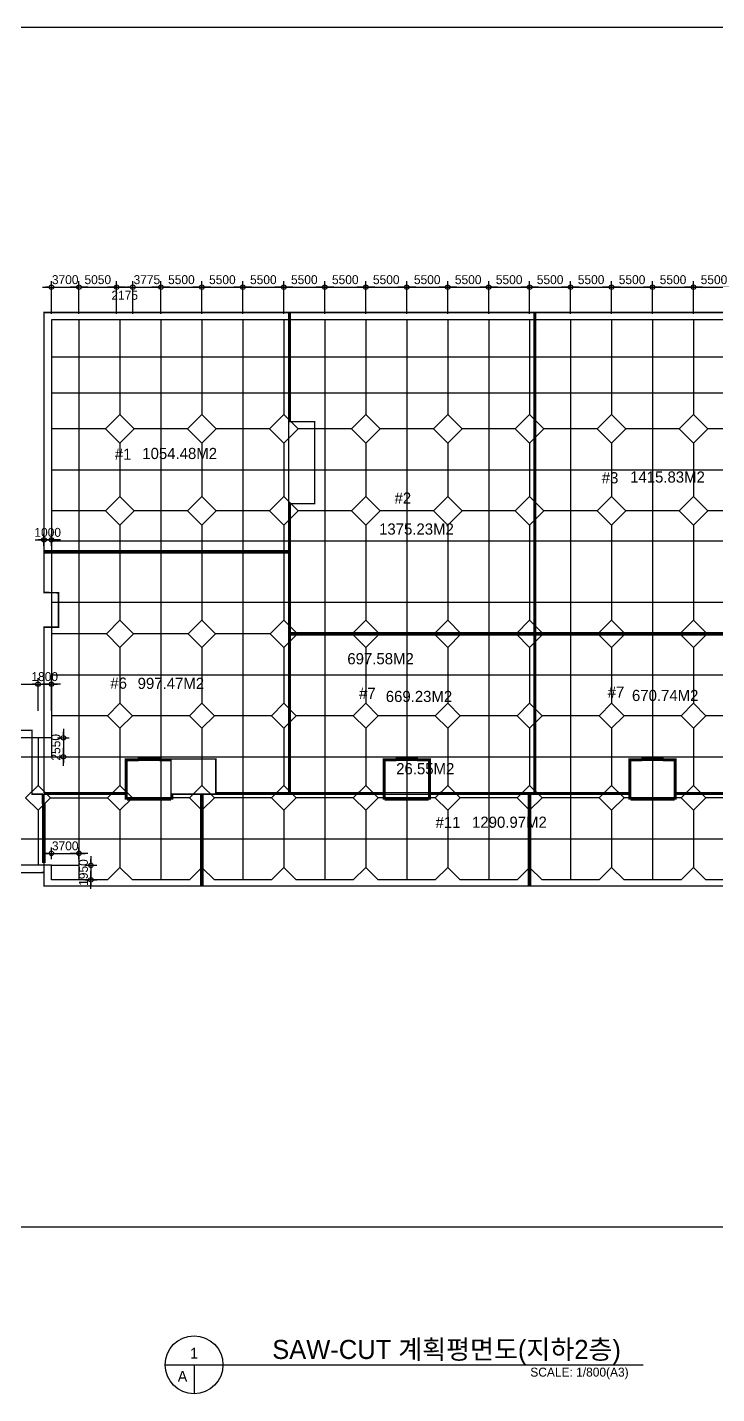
# Model space of a CAD drawing. Header units: millimetres. Extents: x -869187 to 1405794, y -1345622 to 197746.
# Drawn here: x 103293 to 195842, y 14461 to 197746 of the extents above; entities that cross this region are included whole.
import ezdxf
from ezdxf.enums import TextEntityAlignment as Align

# ---------------------------------------------------------------- set-up
doc = ezdxf.new("R2010")
doc.units = ezdxf.units.MM
doc.header["$LTSCALE"] = 1000
doc.header["$MEASUREMENT"] = 0
doc.header["$PDSIZE"] = -10
doc.layers.get('0').update_dxf_attribs({"linetype": 'CONTINUOUS'})
doc.layers.get('Defpoints').update_dxf_attribs({"color": 171, "linetype": 'CONTINUOUS'})
for name, color, linetype in [('NDIM', 7, 'CONTINUOUS'), ('SAW-CUT', 6, 'CONTINUOUS'), ('SYM', 7, 'CONTINUOUS'), ('TEXT', 3, 'CONTINUOUS')]:
    doc.layers.add(name, color=color, linetype=linetype)
doc.styles.add('CGS', font='cgse', dxfattribs={"bigfont": 'cgs'})
doc.styles.add('나눔바른고딕', font='')
doc.styles.get('나눔바른고딕').set_extended_font_data('나눔바른고딕')
doc.dimstyles.new('NDIM 1200', dxfattribs={"dimscale": 500, "dimtxt": 3, "dimasz": 1, "dimexe": 2, "dimexo": 2, "dimgap": 1, "dimtad": 1, "dimdec": 0, "dimdsep": 46, "dimtxsty": 'CGS', "dimblk": 'DOT0', "dimcen": 1, "dimdle": 8, "dimclrd": 2, "dimclre": 2, "dimclrt": 2, "dimadec": 0, "dimazin": 0, "dimtfac": 1, "dimtdec": 0, "dimtix": 1, "dimtmove": 2, "dimatfit": 3, "dimldrblk": 'DOT0', "dimfxl": 1, "dimtolj": 1, "dimtzin": 0, "dimlwd": -1, "dimlwe": -1, "dimarcsym": 0})

# ---------------------------------------------------------------- blocks, each defined once
blk = doc.blocks.new('DOT0')
blk.add_line((-3, 0), (3, 0))
at = {"color": 6}
blk.add_circle((0, 0), 0.75, dxfattribs=at)
blk = doc.blocks.new('*D14')
at = {"layer": 'Defpoints', "color": 0, "ltscale": 0.4, "transparency": 16777216}
for p in [(110230, 85341), (110230, 83391), (111830, 83391)]:
    blk.add_point(p, dxfattribs=at)
at = {"layer": 'NDIM', "ltscale": 0.4, "transparency": 16777216}
for p, q in [((111030, 85341), (112630, 85341)), ((111830, 85741), (111830, 86141)), ((111830, 85341), (111830, 83391)), ((111030, 83391), (112630, 83391)), ((111830, 82991), (111830, 82591))]:
    blk.add_line(p, q, dxfattribs=at)
at = {"layer": 'NDIM', "ltscale": 0.4, "transparency": 16777216, "xscale": 400, "yscale": 400, "zscale": 400}
for p, rotation in [((111830, 85341), 270), ((111830, 83391), 90)]:
    blk.add_blockref('DOT0', p, dxfattribs=dict(at, rotation=rotation))
at = {"layer": 'NDIM', "ltscale": 0.4, "transparency": 16777216, "insert": (110830, 84366), "char_height": 1200, "attachment_point": 5, "rotation": 90, "style": 'CGS'}
blk.add_mtext('\\A1;1950', dxfattribs=at)
blk = doc.blocks.new('*D15')
at = {"layer": 'Defpoints', "color": 0, "ltscale": 0.4, "transparency": 16777216}
for p in [(110230, 86941), (106530, 85341), (110230, 85341)]:
    blk.add_point(p, dxfattribs=at)
at = {"layer": 'NDIM', "ltscale": 0.4, "transparency": 16777216}
for p, q in [((106130, 86941), (105730, 86941)), ((106530, 86141), (106530, 87741)), ((106530, 86941), (110230, 86941)), ((110230, 86141), (110230, 87741)), ((110630, 86941), (111030, 86941))]:
    blk.add_line(p, q, dxfattribs=at)
at = {"layer": 'NDIM', "ltscale": 0.4, "transparency": 16777216, "xscale": 400, "yscale": 400, "zscale": 400}
blk.add_blockref('DOT0', (106530, 86941), dxfattribs=at)
at = {"layer": 'NDIM', "ltscale": 0.4, "transparency": 16777216, "xscale": 400, "yscale": 400, "zscale": 400, "rotation": 180}
blk.add_blockref('DOT0', (110230, 86941), dxfattribs=at)
at = {"layer": 'NDIM', "ltscale": 0.4, "transparency": 16777216, "insert": (108380, 87941), "char_height": 1200, "attachment_point": 5, "style": 'CGS'}
blk.add_mtext('\\A1;3700', dxfattribs=at)
blk = doc.blocks.new('*D16')
at = {"layer": 'Defpoints', "color": 0, "ltscale": 0.4, "transparency": 16777216}
for p in [(106530, 102441), (106530, 99891), (108130, 99891)]:
    blk.add_point(p, dxfattribs=at)
at = {"layer": 'NDIM', "ltscale": 0.4, "transparency": 16777216}
for p, q in [((108130, 102841), (108130, 103241)), ((107330, 102441), (108930, 102441)), ((108130, 102441), (108130, 99891)), ((107330, 99891), (108930, 99891)), ((108130, 99491), (108130, 99091))]:
    blk.add_line(p, q, dxfattribs=at)
at = {"layer": 'NDIM', "ltscale": 0.4, "transparency": 16777216, "xscale": 400, "yscale": 400, "zscale": 400}
for p, rotation in [((108130, 102441), 270), ((108130, 99891), 90)]:
    blk.add_blockref('DOT0', p, dxfattribs=dict(at, rotation=rotation))
at = {"layer": 'NDIM', "ltscale": 0.4, "transparency": 16777216, "insert": (107130, 101166), "char_height": 1200, "attachment_point": 5, "rotation": 90, "style": 'CGS'}
blk.add_mtext('\\A1;2550', dxfattribs=at)
blk = doc.blocks.new('*D22')
at = {"layer": 'Defpoints', "color": 0, "ltscale": 0.4, "transparency": 16777216}
for p in [(106530, 128991), (105530, 127391), (106530, 127391)]:
    blk.add_point(p, dxfattribs=at)
at = {"layer": 'NDIM', "ltscale": 0.4, "transparency": 16777216}
for p, q in [((105130, 128991), (104730, 128991)), ((105530, 128191), (105530, 129791)), ((105530, 128991), (106530, 128991)), ((106530, 128191), (106530, 129791)), ((106930, 128991), (107330, 128991))]:
    blk.add_line(p, q, dxfattribs=at)
at = {"layer": 'NDIM', "ltscale": 0.4, "transparency": 16777216, "xscale": 400, "yscale": 400, "zscale": 400}
blk.add_blockref('DOT0', (105530, 128991), dxfattribs=at)
at = {"layer": 'NDIM', "ltscale": 0.4, "transparency": 16777216, "xscale": 400, "yscale": 400, "zscale": 400, "rotation": 180}
blk.add_blockref('DOT0', (106530, 128991), dxfattribs=at)
at = {"layer": 'NDIM', "ltscale": 0.4, "transparency": 16777216, "insert": (106030, 129991), "char_height": 1200, "attachment_point": 5, "style": 'CGS'}
blk.add_mtext('\\A1;1000', dxfattribs=at)
blk = doc.blocks.new('*D268')
at = {"layer": 'Defpoints', "color": 0, "ltscale": 0.4, "transparency": 16777216}
for p in [(110230, 162891), (106530, 158491), (110230, 158491)]:
    blk.add_point(p, dxfattribs=at)
at = {"layer": 'NDIM', "ltscale": 0.4, "transparency": 16777216}
for p, q in [((106530, 159291), (106530, 163691)), ((110230, 159291), (110230, 163691)), ((106130, 162891), (105730, 162891)), ((106530, 162891), (110230, 162891)), ((110630, 162891), (111030, 162891))]:
    blk.add_line(p, q, dxfattribs=at)
at = {"layer": 'NDIM', "ltscale": 0.4, "transparency": 16777216, "xscale": 400, "yscale": 400, "zscale": 400}
blk.add_blockref('DOT0', (106530, 162891), dxfattribs=at)
at = {"layer": 'NDIM', "ltscale": 0.4, "transparency": 16777216, "xscale": 400, "yscale": 400, "zscale": 400, "rotation": 180}
blk.add_blockref('DOT0', (110230, 162891), dxfattribs=at)
at = {"layer": 'NDIM', "ltscale": 0.4, "transparency": 16777216, "insert": (108380, 163891), "char_height": 1200, "attachment_point": 5, "style": 'CGS'}
blk.add_mtext('\\A1;3700', dxfattribs=at)
blk = doc.blocks.new('*D269')
at = {"layer": 'Defpoints', "color": 0, "ltscale": 0.4, "transparency": 16777216}
for p in [(115280, 162891), (110230, 158491), (115280, 158491)]:
    blk.add_point(p, dxfattribs=at)
at = {"layer": 'NDIM', "ltscale": 0.4, "transparency": 16777216}
for p, q in [((110230, 159291), (110230, 163691)), ((115280, 159291), (115280, 163691)), ((110630, 162891), (114880, 162891))]:
    blk.add_line(p, q, dxfattribs=at)
at = {"layer": 'NDIM', "ltscale": 0.4, "transparency": 16777216, "xscale": 400, "yscale": 400, "zscale": 400, "rotation": 180}
blk.add_blockref('DOT0', (110230, 162891), dxfattribs=at)
at = {"layer": 'NDIM', "ltscale": 0.4, "transparency": 16777216, "xscale": 400, "yscale": 400, "zscale": 400}
blk.add_blockref('DOT0', (115280, 162891), dxfattribs=at)
at = {"layer": 'NDIM', "ltscale": 0.4, "transparency": 16777216, "insert": (112755, 163891), "char_height": 1200, "attachment_point": 5, "style": 'CGS'}
blk.add_mtext('\\A1;5050', dxfattribs=at)
blk = doc.blocks.new('*D270')
at = {"layer": 'Defpoints', "color": 0, "ltscale": 0.4, "transparency": 16777216}
for p in [(117455, 162891), (115280, 158491), (117455, 158491)]:
    blk.add_point(p, dxfattribs=at)
at = {"layer": 'NDIM', "ltscale": 0.4, "transparency": 16777216}
for p, q in [((115280, 159291), (115280, 163691)), ((117455, 159291), (117455, 163691)), ((115680, 162891), (117055, 162891))]:
    blk.add_line(p, q, dxfattribs=at)
at = {"layer": 'NDIM', "ltscale": 0.4, "transparency": 16777216, "xscale": 400, "yscale": 400, "zscale": 400, "rotation": 180}
blk.add_blockref('DOT0', (115280, 162891), dxfattribs=at)
at = {"layer": 'NDIM', "ltscale": 0.4, "transparency": 16777216, "xscale": 400, "yscale": 400, "zscale": 400}
blk.add_blockref('DOT0', (117455, 162891), dxfattribs=at)
at = {"layer": 'NDIM', "ltscale": 0.4, "transparency": 16777216, "insert": (116368, 161791), "char_height": 1200, "attachment_point": 5, "style": 'CGS'}
blk.add_mtext('\\A1;2175', dxfattribs=at)
blk = doc.blocks.new('*D271')
at = {"layer": 'Defpoints', "color": 0, "ltscale": 0.4, "transparency": 16777216}
for p in [(126730, 162891), (121230, 158491), (126730, 158491)]:
    blk.add_point(p, dxfattribs=at)
at = {"layer": 'NDIM', "ltscale": 0.4, "transparency": 16777216}
for p, q in [((121230, 159291), (121230, 163691)), ((126730, 159291), (126730, 163691)), ((121630, 162891), (126330, 162891))]:
    blk.add_line(p, q, dxfattribs=at)
at = {"layer": 'NDIM', "ltscale": 0.4, "transparency": 16777216, "xscale": 400, "yscale": 400, "zscale": 400, "rotation": 180}
blk.add_blockref('DOT0', (121230, 162891), dxfattribs=at)
at = {"layer": 'NDIM', "ltscale": 0.4, "transparency": 16777216, "xscale": 400, "yscale": 400, "zscale": 400}
blk.add_blockref('DOT0', (126730, 162891), dxfattribs=at)
at = {"layer": 'NDIM', "ltscale": 0.4, "transparency": 16777216, "insert": (123980, 163891), "char_height": 1200, "attachment_point": 5, "style": 'CGS'}
blk.add_mtext('\\A1;5500', dxfattribs=at)
blk = doc.blocks.new('*D272')
at = {"layer": 'Defpoints', "color": 0, "ltscale": 0.4, "transparency": 16777216}
for p in [(121230, 162891), (117455, 158491), (121230, 158491)]:
    blk.add_point(p, dxfattribs=at)
at = {"layer": 'NDIM', "ltscale": 0.4, "transparency": 16777216}
for p, q in [((117455, 159291), (117455, 163691)), ((121230, 159291), (121230, 163691)), ((117055, 162891), (116655, 162891)), ((117455, 162891), (121230, 162891)), ((121630, 162891), (122030, 162891))]:
    blk.add_line(p, q, dxfattribs=at)
at = {"layer": 'NDIM', "ltscale": 0.4, "transparency": 16777216, "xscale": 400, "yscale": 400, "zscale": 400}
blk.add_blockref('DOT0', (117455, 162891), dxfattribs=at)
at = {"layer": 'NDIM', "ltscale": 0.4, "transparency": 16777216, "xscale": 400, "yscale": 400, "zscale": 400, "rotation": 180}
blk.add_blockref('DOT0', (121230, 162891), dxfattribs=at)
at = {"layer": 'NDIM', "ltscale": 0.4, "transparency": 16777216, "insert": (119343, 163891), "char_height": 1200, "attachment_point": 5, "style": 'CGS'}
blk.add_mtext('\\A1;3775', dxfattribs=at)
blk = doc.blocks.new('*D273')
at = {"layer": 'Defpoints', "color": 0, "ltscale": 0.4, "transparency": 16777216}
for p in [(132230, 162891), (126730, 158491), (132230, 158491)]:
    blk.add_point(p, dxfattribs=at)
at = {"layer": 'NDIM', "ltscale": 0.4, "transparency": 16777216}
for p, q in [((126730, 159291), (126730, 163691)), ((132230, 159291), (132230, 163691)), ((127130, 162891), (131830, 162891))]:
    blk.add_line(p, q, dxfattribs=at)
at = {"layer": 'NDIM', "ltscale": 0.4, "transparency": 16777216, "xscale": 400, "yscale": 400, "zscale": 400, "rotation": 180}
blk.add_blockref('DOT0', (126730, 162891), dxfattribs=at)
at = {"layer": 'NDIM', "ltscale": 0.4, "transparency": 16777216, "xscale": 400, "yscale": 400, "zscale": 400}
blk.add_blockref('DOT0', (132230, 162891), dxfattribs=at)
at = {"layer": 'NDIM', "ltscale": 0.4, "transparency": 16777216, "insert": (129480, 163891), "char_height": 1200, "attachment_point": 5, "style": 'CGS'}
blk.add_mtext('\\A1;5500', dxfattribs=at)
blk = doc.blocks.new('*D274')
at = {"layer": 'Defpoints', "color": 0, "ltscale": 0.4, "transparency": 16777216}
for p in [(137730, 162891), (132230, 158491), (137730, 158491)]:
    blk.add_point(p, dxfattribs=at)
at = {"layer": 'NDIM', "ltscale": 0.4, "transparency": 16777216}
for p, q in [((132230, 159291), (132230, 163691)), ((137730, 159291), (137730, 163691)), ((132630, 162891), (137330, 162891))]:
    blk.add_line(p, q, dxfattribs=at)
at = {"layer": 'NDIM', "ltscale": 0.4, "transparency": 16777216, "xscale": 400, "yscale": 400, "zscale": 400, "rotation": 180}
blk.add_blockref('DOT0', (132230, 162891), dxfattribs=at)
at = {"layer": 'NDIM', "ltscale": 0.4, "transparency": 16777216, "xscale": 400, "yscale": 400, "zscale": 400}
blk.add_blockref('DOT0', (137730, 162891), dxfattribs=at)
at = {"layer": 'NDIM', "ltscale": 0.4, "transparency": 16777216, "insert": (134980, 163891), "char_height": 1200, "attachment_point": 5, "style": 'CGS'}
blk.add_mtext('\\A1;5500', dxfattribs=at)
blk = doc.blocks.new('*D275')
at = {"layer": 'Defpoints', "color": 0, "ltscale": 0.4, "transparency": 16777216}
for p in [(143230, 162891), (137730, 158491), (143230, 158491)]:
    blk.add_point(p, dxfattribs=at)
at = {"layer": 'NDIM', "ltscale": 0.4, "transparency": 16777216}
for p, q in [((137730, 159291), (137730, 163691)), ((143230, 159291), (143230, 163691)), ((138130, 162891), (142830, 162891))]:
    blk.add_line(p, q, dxfattribs=at)
at = {"layer": 'NDIM', "ltscale": 0.4, "transparency": 16777216, "xscale": 400, "yscale": 400, "zscale": 400, "rotation": 180}
blk.add_blockref('DOT0', (137730, 162891), dxfattribs=at)
at = {"layer": 'NDIM', "ltscale": 0.4, "transparency": 16777216, "xscale": 400, "yscale": 400, "zscale": 400}
blk.add_blockref('DOT0', (143230, 162891), dxfattribs=at)
at = {"layer": 'NDIM', "ltscale": 0.4, "transparency": 16777216, "insert": (140480, 163891), "char_height": 1200, "attachment_point": 5, "style": 'CGS'}
blk.add_mtext('\\A1;5500', dxfattribs=at)
blk = doc.blocks.new('*D276')
at = {"layer": 'Defpoints', "color": 0, "ltscale": 0.4, "transparency": 16777216}
for p in [(148730, 162891), (143230, 158491), (148730, 158491)]:
    blk.add_point(p, dxfattribs=at)
at = {"layer": 'NDIM', "ltscale": 0.4, "transparency": 16777216}
for p, q in [((143230, 159291), (143230, 163691)), ((148730, 159291), (148730, 163691)), ((143630, 162891), (148330, 162891))]:
    blk.add_line(p, q, dxfattribs=at)
at = {"layer": 'NDIM', "ltscale": 0.4, "transparency": 16777216, "xscale": 400, "yscale": 400, "zscale": 400, "rotation": 180}
blk.add_blockref('DOT0', (143230, 162891), dxfattribs=at)
at = {"layer": 'NDIM', "ltscale": 0.4, "transparency": 16777216, "xscale": 400, "yscale": 400, "zscale": 400}
blk.add_blockref('DOT0', (148730, 162891), dxfattribs=at)
at = {"layer": 'NDIM', "ltscale": 0.4, "transparency": 16777216, "insert": (145980, 163891), "char_height": 1200, "attachment_point": 5, "style": 'CGS'}
blk.add_mtext('\\A1;5500', dxfattribs=at)
blk = doc.blocks.new('*D277')
at = {"layer": 'Defpoints', "color": 0, "ltscale": 0.4, "transparency": 16777216}
for p in [(154230, 162891), (148730, 158491), (154230, 158491)]:
    blk.add_point(p, dxfattribs=at)
at = {"layer": 'NDIM', "ltscale": 0.4, "transparency": 16777216}
for p, q in [((148730, 159291), (148730, 163691)), ((154230, 159291), (154230, 163691)), ((149130, 162891), (153830, 162891))]:
    blk.add_line(p, q, dxfattribs=at)
at = {"layer": 'NDIM', "ltscale": 0.4, "transparency": 16777216, "xscale": 400, "yscale": 400, "zscale": 400, "rotation": 180}
blk.add_blockref('DOT0', (148730, 162891), dxfattribs=at)
at = {"layer": 'NDIM', "ltscale": 0.4, "transparency": 16777216, "xscale": 400, "yscale": 400, "zscale": 400}
blk.add_blockref('DOT0', (154230, 162891), dxfattribs=at)
at = {"layer": 'NDIM', "ltscale": 0.4, "transparency": 16777216, "insert": (151480, 163891), "char_height": 1200, "attachment_point": 5, "style": 'CGS'}
blk.add_mtext('\\A1;5500', dxfattribs=at)
blk = doc.blocks.new('*D278')
at = {"layer": 'Defpoints', "color": 0, "ltscale": 0.4, "transparency": 16777216}
for p in [(159730, 162891), (154230, 158491), (159730, 158491)]:
    blk.add_point(p, dxfattribs=at)
at = {"layer": 'NDIM', "ltscale": 0.4, "transparency": 16777216}
for p, q in [((154230, 159291), (154230, 163691)), ((159730, 159291), (159730, 163691)), ((154630, 162891), (159330, 162891))]:
    blk.add_line(p, q, dxfattribs=at)
at = {"layer": 'NDIM', "ltscale": 0.4, "transparency": 16777216, "xscale": 400, "yscale": 400, "zscale": 400, "rotation": 180}
blk.add_blockref('DOT0', (154230, 162891), dxfattribs=at)
at = {"layer": 'NDIM', "ltscale": 0.4, "transparency": 16777216, "xscale": 400, "yscale": 400, "zscale": 400}
blk.add_blockref('DOT0', (159730, 162891), dxfattribs=at)
at = {"layer": 'NDIM', "ltscale": 0.4, "transparency": 16777216, "insert": (156980, 163891), "char_height": 1200, "attachment_point": 5, "style": 'CGS'}
blk.add_mtext('\\A1;5500', dxfattribs=at)
blk = doc.blocks.new('*D279')
at = {"layer": 'Defpoints', "color": 0, "ltscale": 0.4, "transparency": 16777216}
for p in [(165230, 162891), (159730, 158491), (165230, 158491)]:
    blk.add_point(p, dxfattribs=at)
at = {"layer": 'NDIM', "ltscale": 0.4, "transparency": 16777216}
for p, q in [((159730, 159291), (159730, 163691)), ((165230, 159291), (165230, 163691)), ((160130, 162891), (164830, 162891))]:
    blk.add_line(p, q, dxfattribs=at)
at = {"layer": 'NDIM', "ltscale": 0.4, "transparency": 16777216, "xscale": 400, "yscale": 400, "zscale": 400, "rotation": 180}
blk.add_blockref('DOT0', (159730, 162891), dxfattribs=at)
at = {"layer": 'NDIM', "ltscale": 0.4, "transparency": 16777216, "xscale": 400, "yscale": 400, "zscale": 400}
blk.add_blockref('DOT0', (165230, 162891), dxfattribs=at)
at = {"layer": 'NDIM', "ltscale": 0.4, "transparency": 16777216, "insert": (162480, 163891), "char_height": 1200, "attachment_point": 5, "style": 'CGS'}
blk.add_mtext('\\A1;5500', dxfattribs=at)
blk = doc.blocks.new('*D280')
at = {"layer": 'Defpoints', "color": 0, "ltscale": 0.4, "transparency": 16777216}
for p in [(170730, 162891), (165230, 158491), (170730, 158491)]:
    blk.add_point(p, dxfattribs=at)
at = {"layer": 'NDIM', "ltscale": 0.4, "transparency": 16777216}
for p, q in [((165230, 159291), (165230, 163691)), ((170730, 159291), (170730, 163691)), ((165630, 162891), (170330, 162891))]:
    blk.add_line(p, q, dxfattribs=at)
at = {"layer": 'NDIM', "ltscale": 0.4, "transparency": 16777216, "xscale": 400, "yscale": 400, "zscale": 400, "rotation": 180}
blk.add_blockref('DOT0', (165230, 162891), dxfattribs=at)
at = {"layer": 'NDIM', "ltscale": 0.4, "transparency": 16777216, "xscale": 400, "yscale": 400, "zscale": 400}
blk.add_blockref('DOT0', (170730, 162891), dxfattribs=at)
at = {"layer": 'NDIM', "ltscale": 0.4, "transparency": 16777216, "insert": (167980, 163891), "char_height": 1200, "attachment_point": 5, "style": 'CGS'}
blk.add_mtext('\\A1;5500', dxfattribs=at)
blk = doc.blocks.new('*D281')
at = {"layer": 'Defpoints', "color": 0, "ltscale": 0.4, "transparency": 16777216}
for p in [(176230, 162891), (170730, 158491), (176230, 158491)]:
    blk.add_point(p, dxfattribs=at)
at = {"layer": 'NDIM', "ltscale": 0.4, "transparency": 16777216}
for p, q in [((170730, 159291), (170730, 163691)), ((176230, 159291), (176230, 163691)), ((171130, 162891), (175830, 162891))]:
    blk.add_line(p, q, dxfattribs=at)
at = {"layer": 'NDIM', "ltscale": 0.4, "transparency": 16777216, "xscale": 400, "yscale": 400, "zscale": 400, "rotation": 180}
blk.add_blockref('DOT0', (170730, 162891), dxfattribs=at)
at = {"layer": 'NDIM', "ltscale": 0.4, "transparency": 16777216, "xscale": 400, "yscale": 400, "zscale": 400}
blk.add_blockref('DOT0', (176230, 162891), dxfattribs=at)
at = {"layer": 'NDIM', "ltscale": 0.4, "transparency": 16777216, "insert": (173480, 163891), "char_height": 1200, "attachment_point": 5, "style": 'CGS'}
blk.add_mtext('\\A1;5500', dxfattribs=at)
blk = doc.blocks.new('*D282')
at = {"layer": 'Defpoints', "color": 0, "ltscale": 0.4, "transparency": 16777216}
for p in [(181730, 162891), (176230, 158491), (181730, 158491)]:
    blk.add_point(p, dxfattribs=at)
at = {"layer": 'NDIM', "ltscale": 0.4, "transparency": 16777216}
for p, q in [((176230, 159291), (176230, 163691)), ((181730, 159291), (181730, 163691)), ((176630, 162891), (181330, 162891))]:
    blk.add_line(p, q, dxfattribs=at)
at = {"layer": 'NDIM', "ltscale": 0.4, "transparency": 16777216, "xscale": 400, "yscale": 400, "zscale": 400, "rotation": 180}
blk.add_blockref('DOT0', (176230, 162891), dxfattribs=at)
at = {"layer": 'NDIM', "ltscale": 0.4, "transparency": 16777216, "xscale": 400, "yscale": 400, "zscale": 400}
blk.add_blockref('DOT0', (181730, 162891), dxfattribs=at)
at = {"layer": 'NDIM', "ltscale": 0.4, "transparency": 16777216, "insert": (178980, 163891), "char_height": 1200, "attachment_point": 5, "style": 'CGS'}
blk.add_mtext('\\A1;5500', dxfattribs=at)
blk = doc.blocks.new('*D283')
at = {"layer": 'Defpoints', "color": 0, "ltscale": 0.4, "transparency": 16777216}
for p in [(187230, 162891), (181730, 158491), (187230, 158491)]:
    blk.add_point(p, dxfattribs=at)
at = {"layer": 'NDIM', "ltscale": 0.4, "transparency": 16777216}
for p, q in [((181730, 159291), (181730, 163691)), ((187230, 159291), (187230, 163691)), ((182130, 162891), (186830, 162891))]:
    blk.add_line(p, q, dxfattribs=at)
at = {"layer": 'NDIM', "ltscale": 0.4, "transparency": 16777216, "xscale": 400, "yscale": 400, "zscale": 400, "rotation": 180}
blk.add_blockref('DOT0', (181730, 162891), dxfattribs=at)
at = {"layer": 'NDIM', "ltscale": 0.4, "transparency": 16777216, "xscale": 400, "yscale": 400, "zscale": 400}
blk.add_blockref('DOT0', (187230, 162891), dxfattribs=at)
at = {"layer": 'NDIM', "ltscale": 0.4, "transparency": 16777216, "insert": (184480, 163891), "char_height": 1200, "attachment_point": 5, "style": 'CGS'}
blk.add_mtext('\\A1;5500', dxfattribs=at)
blk = doc.blocks.new('*D284')
at = {"layer": 'Defpoints', "color": 0, "ltscale": 0.4, "transparency": 16777216}
for p in [(192730, 162891), (187230, 158491), (192730, 158491)]:
    blk.add_point(p, dxfattribs=at)
at = {"layer": 'NDIM', "ltscale": 0.4, "transparency": 16777216}
for p, q in [((187230, 159291), (187230, 163691)), ((192730, 159291), (192730, 163691)), ((187630, 162891), (192330, 162891))]:
    blk.add_line(p, q, dxfattribs=at)
at = {"layer": 'NDIM', "ltscale": 0.4, "transparency": 16777216, "xscale": 400, "yscale": 400, "zscale": 400, "rotation": 180}
blk.add_blockref('DOT0', (187230, 162891), dxfattribs=at)
at = {"layer": 'NDIM', "ltscale": 0.4, "transparency": 16777216, "xscale": 400, "yscale": 400, "zscale": 400}
blk.add_blockref('DOT0', (192730, 162891), dxfattribs=at)
at = {"layer": 'NDIM', "ltscale": 0.4, "transparency": 16777216, "insert": (189980, 163891), "char_height": 1200, "attachment_point": 5, "style": 'CGS'}
blk.add_mtext('\\A1;5500', dxfattribs=at)
blk = doc.blocks.new('*D285')
at = {"layer": 'Defpoints', "color": 0, "ltscale": 0.4, "transparency": 16777216}
for p in [(198230, 162891), (192730, 158491), (198230, 158491)]:
    blk.add_point(p, dxfattribs=at)
at = {"layer": 'NDIM', "ltscale": 0.4, "transparency": 16777216}
for p, q in [((192730, 159291), (192730, 163691)), ((198230, 159291), (198230, 163691)), ((193130, 162891), (197830, 162891))]:
    blk.add_line(p, q, dxfattribs=at)
at = {"layer": 'NDIM', "ltscale": 0.4, "transparency": 16777216, "xscale": 400, "yscale": 400, "zscale": 400, "rotation": 180}
blk.add_blockref('DOT0', (192730, 162891), dxfattribs=at)
at = {"layer": 'NDIM', "ltscale": 0.4, "transparency": 16777216, "xscale": 400, "yscale": 400, "zscale": 400}
blk.add_blockref('DOT0', (198230, 162891), dxfattribs=at)
at = {"layer": 'NDIM', "ltscale": 0.4, "transparency": 16777216, "insert": (195480, 163891), "char_height": 1200, "attachment_point": 5, "style": 'CGS'}
blk.add_mtext('\\A1;5500', dxfattribs=at)
blk = doc.blocks.new('*D307')
at = {"layer": 'Defpoints', "color": 0, "ltscale": 0.4, "transparency": 16777216}
for p in [(104730, 109641), (95530, 105241), (104730, 105241)]:
    blk.add_point(p, dxfattribs=at)
at = {"layer": 'NDIM', "ltscale": 0.4, "transparency": 16777216}
for p, q in [((95530, 106041), (95530, 110441)), ((104730, 106041), (104730, 110441)), ((95930, 109641), (104330, 109641))]:
    blk.add_line(p, q, dxfattribs=at)
at = {"layer": 'NDIM', "ltscale": 0.4, "transparency": 16777216, "xscale": 400, "yscale": 400, "zscale": 400, "rotation": 180}
blk.add_blockref('DOT0', (95530, 109641), dxfattribs=at)
at = {"layer": 'NDIM', "ltscale": 0.4, "transparency": 16777216, "xscale": 400, "yscale": 400, "zscale": 400}
blk.add_blockref('DOT0', (104730, 109641), dxfattribs=at)
at = {"layer": 'NDIM', "ltscale": 0.4, "transparency": 16777216, "insert": (100130, 110641), "char_height": 1200, "attachment_point": 5, "style": 'CGS'}
blk.add_mtext('\\A1;9200', dxfattribs=at)
blk = doc.blocks.new('*D308')
at = {"layer": 'Defpoints', "color": 0, "ltscale": 0.4, "transparency": 16777216}
for p in [(106530, 109641), (104730, 105241), (106530, 105241)]:
    blk.add_point(p, dxfattribs=at)
at = {"layer": 'NDIM', "ltscale": 0.4, "transparency": 16777216}
for p, q in [((104730, 106041), (104730, 110441)), ((106530, 106041), (106530, 110441)), ((104330, 109641), (103930, 109641)), ((104730, 109641), (106530, 109641)), ((106930, 109641), (107330, 109641))]:
    blk.add_line(p, q, dxfattribs=at)
at = {"layer": 'NDIM', "ltscale": 0.4, "transparency": 16777216, "xscale": 400, "yscale": 400, "zscale": 400}
blk.add_blockref('DOT0', (104730, 109641), dxfattribs=at)
at = {"layer": 'NDIM', "ltscale": 0.4, "transparency": 16777216, "xscale": 400, "yscale": 400, "zscale": 400, "rotation": 180}
blk.add_blockref('DOT0', (106530, 109641), dxfattribs=at)
at = {"layer": 'NDIM', "ltscale": 0.4, "transparency": 16777216, "insert": (105630, 110641), "char_height": 1200, "attachment_point": 5, "style": 'CGS'}
blk.add_mtext('\\A1;1800', dxfattribs=at)

msp = doc.modelspace()

# ---------------------------------------------------------------- linework, layer by layer
at = {"color": 3, "ltscale": 10000, "const_width": 200}
for points in [[(105530.1, 159490.5), (105530.1, 127390.5), (138380.1, 127390.5), (138380.1, 159490.5), (105530.1, 159490.5)], [(138580.1, 159490.5), (138580.1, 144840.5), (141880.1, 144840.5), (141880.1, 133840.5), (138580.1, 133840.5), (138580.1, 116390.5), (171330.1, 116390.5), (171330.1, 159490.5), (138580.1, 159490.5)], [(171530.1, 159490.5), (171530.1, 116390.5), (204380.1, 116390.5), (204380.1, 159490.5), (171530.1, 159490.5)], [(105530.1, 127390.5), (105530.1, 121940.5), (107480.1, 121890.5), (107480.1, 117290.5), (105530.1, 117290.5), (105530.1, 95090.5), (116480.1, 95090.5), (116480.1, 99590.5), (128605.1, 99590.5), (128605.1, 95090.5), (138380.1, 95090.5), (138380.1, 127390.5), (105530.1, 127390.5)], [(138580.1, 116390.5), (138580.1, 95090.5), (151080.1, 95090.5), (151080.1, 99590.5), (157380.1, 99590.5), (157380.1, 95090.5), (171330.1, 95090.5), (171330.1, 116390.5), (138580.1, 116390.5)], [(204280.1, 95090.5), (204280.1, 101290.5), (204380.1, 101290.5), (204380.1, 116390.5), (171530.1, 116390.5), (171530.1, 95090.5), (184080.1, 95090.5), (184080.1, 99590.5), (190380.1, 99590.5), (190380.1, 95090.5), (204280.1, 95090.5)], [(203730.1, 94890.5), (190380.1, 94890.5), (190380.1, 94233.9), (190180.1, 94233.9), (190180.1, 99390.5), (188730.1, 99390.5), (188730.1, 99590.5), (185730.1, 99590.5), (185730.1, 99390.5), (184280.1, 99390.5), (184280.1, 94240.5), (184080.1, 94240.5), (184080.1, 94890.5), (157380.1, 94890.5), (157380.1, 94233.9), (157180.1, 94233.9), (157180.1, 99390.5), (155730.1, 99378), (155730.1, 99590.5), (152730.1, 99590.5), (152730.1, 99390.5), (151280.1, 99390.5), (151280.1, 94240.5), (151080.1, 94240.5), (151080.1, 94890.5), (122780.1, 94890.5), (122780.1, 94233.9), (122580.1, 94233.9), (122580.1, 99390.5), (121130.1, 99390.5), (121130.1, 99590.5), (118130.1, 99590.5), (118130.1, 99390.5), (116680.1, 99390.5), (116680.1, 94240.5), (116480.1, 94240.5), (116480.1, 94890.5), (105530.1, 94890.5)], [(105530.1, 94890.5), (105530.1, 82565.5), (203730.1, 82565.5)]]:
    msp.add_lwpolyline(points, dxfattribs=at)
at = {"color": 1, "ltscale": 10000, "const_width": 500}
for points in [[(105530.1, 127390.5), (138380.1, 127390.5)], [(138580.1, 116390.5), (171330.1, 116390.5)], [(171530.1, 116390.5), (204380.1, 116390.5)], [(118130.1, 99590.5), (121130.1, 99590.5)], [(152730.1, 99590.5), (155730.1, 99590.5)], [(185730.1, 99590.5), (188730.1, 99590.5)], [(105530.1, 93640.5), (105530.1, 85640.5)], [(116680.1, 94240.5), (122580.1, 94240.5)], [(126730.1, 94890.5), (126730.1, 82565.5)], [(151280.1, 94240.5), (157180.1, 94240.5)], [(170730.1, 94890.5), (170730.1, 82565.5)], [(184280.1, 94240.5), (190180.1, 94240.5)]]:
    msp.add_lwpolyline(points, dxfattribs=at)
at = {"color": 4, "ltscale": 10000}
for points in [[(138580.1, 116390.5), (138580.1, 95090.5), (171330.1, 95090.5), (171330.1, 116390.5), (138580.1, 116390.5)], [(151280.1, 99390.5), (151280.1, 94890.5), (157180.1, 94890.5), (157180.1, 99390.5), (151280.1, 99390.5)]]:
    msp.add_lwpolyline(points, dxfattribs=at)
at = {"color": 3, "ltscale": 10000, "const_width": 200}
msp.add_lwpolyline([(105330.1, 93640.5), (105330.1, 94890.5), (103930.1, 94890.5), (103930.1, 103440.7), (73930.1, 103440.7), (73930.1, 93940.7), (61923.1, 93940.7), (78328.3, 56290.5), (93730.1, 56290.5), (93730.1, 84340.5), (105330.1, 84340.5), (105330.1, 84390.5), (105530.1, 84390.5), (105530.1, 93640.5)], close=True, dxfattribs=at)
at = {"layer": 'Defpoints', "ltscale": 10000}
msp.add_lwpolyline([(292000, 36778.1), (8000, 36778.1), (8000, 197745.9), (292000, 197745.9)], close=True, dxfattribs=at)
at = {"layer": 'SAW-CUT', "ltscale": 10000}
for p, q in [((267930.1, 158490.5), (106530.1, 158490.5)), ((106530.1, 158490.5), (106530.1, 102440.7)), ((110230.1, 158490.5), (110230.1, 83390.5)), ((115730.1, 158490.5), (115730.1, 145814.8)), ((121230.1, 158490.5), (121230.1, 83390.5)), ((126730.1, 158490.5), (126730.1, 145814.8)), ((132230.1, 158490.5), (132230.1, 83390.5)), ((137730.1, 158490.5), (137730.1, 145814.8)), ((143230.1, 158490.5), (143230.1, 83390.5)), ((148730.1, 158490.5), (148730.1, 145814.8)), ((154230.1, 158490.5), (154230.1, 83390.5)), ((159730.1, 158490.5), (159730.1, 145814.8)), ((165230.1, 158490.5), (165230.1, 83390.5)), ((170730.1, 158490.5), (170730.1, 145814.8)), ((176230.1, 158490.5), (176230.1, 83390.5)), ((181730.1, 158490.5), (181730.1, 145814.8)), ((187230.1, 158490.5), (187230.1, 83390.5)), ((192730.1, 158490.5), (192730.1, 145814.8)), ((267930.1, 153490.5), (106530.1, 153490.5)), ((267930.1, 148690.5), (106530.1, 148690.5)), ((113805.8, 143890.5), (106530.1, 143890.5)), ((124805.8, 143890.5), (117654.4, 143890.5)), ((135805.8, 143890.5), (128654.4, 143890.5)), ((146805.8, 143890.5), (139654.4, 143890.5)), ((157805.8, 143890.5), (150654.4, 143890.5)), ((168805.8, 143890.5), (161654.4, 143890.5)), ((179805.8, 143890.5), (172654.4, 143890.5)), ((190805.8, 143890.5), (183654.4, 143890.5)), ((201805.8, 143890.5), (194654.4, 143890.5)), ((115730.1, 141966.3), (115730.1, 134814.8)), ((126730.1, 141966.3), (126730.1, 134814.8)), ((137730.1, 141966.3), (137730.1, 134814.8)), ((148730.1, 141966.3), (148730.1, 134814.8)), ((159730.1, 141966.3), (159730.1, 134814.8)), ((170730.1, 141966.3), (170730.1, 134814.8)), ((181730.1, 141966.3), (181730.1, 134814.8)), ((192730.1, 141966.3), (192730.1, 134814.8)), ((106530.1, 138390.5), (269730.1, 138390.5)), ((113805.8, 132890.5), (106530.1, 132890.5)), ((124805.8, 132890.5), (117654.4, 132890.5)), ((135805.8, 132890.5), (128654.4, 132890.5)), ((146805.8, 132890.5), (139654.4, 132890.5)), ((157805.8, 132890.5), (150654.4, 132890.5)), ((168805.8, 132890.5), (161654.4, 132890.5)), ((179805.8, 132890.5), (172654.4, 132890.5)), ((190805.8, 132890.5), (183654.4, 132890.5)), ((201805.8, 132890.5), (194654.4, 132890.5)), ((115730.1, 130966.3), (115730.1, 118214.8)), ((126730.1, 130966.3), (126730.1, 118214.8)), ((137730.1, 130966.3), (137730.1, 118214.8)), ((148730.1, 130966.3), (148730.1, 118214.8)), ((159730.1, 130966.3), (159730.1, 118214.8)), ((170730.1, 130966.3), (170730.1, 118214.8)), ((181730.1, 130966.3), (181730.1, 118214.8)), ((192730.1, 130966.3), (192730.1, 118214.8)), ((275255.1, 128840.5), (106530.1, 128840.5)), ((267730.1, 120590.5), (106530.1, 120590.5)), ((113905.8, 116390.5), (106530.1, 116390.5)), ((124905.8, 116390.5), (117554.4, 116390.5)), ((135905.8, 116390.5), (128554.4, 116390.5)), ((146905.8, 116390.5), (139554.4, 116390.5)), ((157905.8, 116390.5), (150554.4, 116390.5)), ((168905.8, 116390.5), (161554.4, 116390.5)), ((179905.8, 116390.5), (172554.4, 116390.5)), ((190905.8, 116390.5), (183554.4, 116390.5)), ((201905.8, 116390.5), (194554.4, 116390.5)), ((115730.1, 114566.3), (115730.1, 107064.8)), ((126730.1, 114566.3), (126730.1, 107064.8)), ((137730.1, 114566.3), (137730.1, 107064.8)), ((148730.1, 114566.3), (148730.1, 107064.8)), ((159730.1, 114566.3), (159730.1, 107064.8)), ((170730.1, 114566.3), (170730.1, 107064.8)), ((181730.1, 114566.3), (181730.1, 107064.8)), ((192730.1, 114566.3), (192730.1, 107064.8)), ((106530.1, 110890.5), (278930.1, 110890.5)), ((114055.8, 105390.5), (106530.1, 105390.5)), ((125055.8, 105390.5), (117404.4, 105390.5)), ((136055.8, 105390.5), (128404.4, 105390.5)), ((147055.8, 105390.5), (139404.4, 105390.5)), ((158055.8, 105390.5), (150404.4, 105390.5)), ((169055.8, 105390.5), (161404.4, 105390.5)), ((180055.8, 105390.5), (172404.4, 105390.5)), ((191055.8, 105390.5), (183404.4, 105390.5)), ((202055.8, 105390.5), (194404.4, 105390.5)), ((115730.1, 103716.3), (115730.1, 96064.8)), ((126730.1, 103716.3), (126730.1, 96064.8)), ((137730.1, 103716.3), (137730.1, 96064.8)), ((148730.1, 103716.3), (148730.1, 96064.8)), ((159730.1, 103716.3), (159730.1, 96064.8)), ((170730.1, 103716.3), (170730.1, 96064.8)), ((181730.1, 103716.3), (181730.1, 96064.8)), ((192730.1, 103716.3), (192730.1, 96064.8)), ((104730.1, 102440.7), (104730.1, 96064.8)), ((106530.1, 102440.7), (106530.1, 99890.5)), ((95442.1, 99890.5), (104730.1, 99890.5)), ((104730.1, 99890.5), (278930.1, 99890.5)), ((106404.4, 94390.5), (114055.8, 94390.5)), ((125055.8, 94390.5), (117404.4, 94390.5)), ((136055.8, 94390.5), (128404.4, 94390.5)), ((147055.8, 94390.5), (139404.4, 94390.5)), ((158055.8, 94390.5), (150404.4, 94390.5)), ((169055.8, 94390.5), (161404.4, 94390.5)), ((180055.8, 94390.5), (172404.4, 94390.5)), ((191055.8, 94390.5), (183404.4, 94390.5)), ((202055.8, 94390.5), (194404.4, 94390.5)), ((104730.1, 92716.3), (104730.1, 85340.5)), ((115730.1, 92716.3), (115730.1, 85064.8)), ((126730.1, 92716.3), (126730.1, 85064.8)), ((137730.1, 92716.3), (137730.1, 85064.8)), ((148730.1, 92716.3), (148730.1, 85064.8)), ((159730.1, 92716.3), (159730.1, 85064.8)), ((170730.1, 92716.3), (170730.1, 85064.8)), ((181730.1, 92716.3), (181730.1, 85064.8)), ((192730.1, 92716.3), (192730.1, 85064.8)), ((67488.4, 88890.5), (278930.1, 88890.5)), ((106530.1, 85340.5), (110230.1, 85340.5)), ((125055.8, 83390.5), (117404.4, 83390.5)), ((136055.8, 83390.5), (128404.4, 83390.5)), ((147055.8, 83390.5), (139404.4, 83390.5)), ((158055.8, 83390.5), (150404.4, 83390.5)), ((169055.8, 83390.5), (161404.4, 83390.5)), ((180055.8, 83390.5), (172404.4, 83390.5)), ((191055.8, 83390.5), (183404.4, 83390.5)), ((202055.8, 83390.5), (194404.4, 83390.5))]:
    msp.add_line(p, q, dxfattribs=at)
for points in [[(115730.1, 145814.8), (113805.8, 143890.5), (115730.1, 141966.3), (117654.4, 143890.5)], [(126730.1, 145814.8), (124805.8, 143890.5), (126730.1, 141966.3), (128654.4, 143890.5)], [(137730.1, 145814.8), (135805.8, 143890.5), (137730.1, 141966.3), (139654.4, 143890.5)], [(148730.1, 145814.8), (146805.8, 143890.5), (148730.1, 141966.3), (150654.4, 143890.5)], [(159730.1, 145814.8), (157805.8, 143890.5), (159730.1, 141966.3), (161654.4, 143890.5)], [(170730.1, 145814.8), (168805.8, 143890.5), (170730.1, 141966.3), (172654.4, 143890.5)], [(181730.1, 145814.8), (179805.8, 143890.5), (181730.1, 141966.3), (183654.4, 143890.5)], [(192730.1, 145814.8), (190805.8, 143890.5), (192730.1, 141966.3), (194654.4, 143890.5)], [(115730.1, 134814.8), (113805.8, 132890.5), (115730.1, 130966.3), (117654.4, 132890.5)], [(126730.1, 134814.8), (124805.8, 132890.5), (126730.1, 130966.3), (128654.4, 132890.5)], [(137730.1, 134814.8), (135805.8, 132890.5), (137730.1, 130966.3), (139654.4, 132890.5)], [(148730.1, 134814.8), (146805.8, 132890.5), (148730.1, 130966.3), (150654.4, 132890.5)], [(159730.1, 134814.8), (157805.8, 132890.5), (159730.1, 130966.3), (161654.4, 132890.5)], [(170730.1, 134814.8), (168805.8, 132890.5), (170730.1, 130966.3), (172654.4, 132890.5)], [(181730.1, 134814.8), (179805.8, 132890.5), (181730.1, 130966.3), (183654.4, 132890.5)], [(192730.1, 134814.8), (190805.8, 132890.5), (192730.1, 130966.3), (194654.4, 132890.5)], [(113905.8, 116390.5), (115730.1, 118214.8), (117554.4, 116390.5), (115730.1, 114566.3)], [(124905.8, 116390.5), (126730.1, 118214.8), (128554.4, 116390.5), (126730.1, 114566.3)], [(135905.8, 116390.5), (137730.1, 118214.8), (139554.4, 116390.5), (137730.1, 114566.3)], [(146905.8, 116390.5), (148730.1, 118214.8), (150554.4, 116390.5), (148730.1, 114566.3)], [(157905.8, 116390.5), (159730.1, 118214.8), (161554.4, 116390.5), (159730.1, 114566.3)], [(168905.8, 116390.5), (170730.1, 118214.8), (172554.4, 116390.5), (170730.1, 114566.3)], [(179905.8, 116390.5), (181730.1, 118214.8), (183554.4, 116390.5), (181730.1, 114566.3)], [(190905.8, 116390.5), (192730.1, 118214.8), (194554.4, 116390.5), (192730.1, 114566.3)], [(115730.1, 107064.8), (114055.8, 105390.5), (115730.1, 103716.3), (117404.4, 105390.5)], [(126730.1, 107064.8), (125055.8, 105390.5), (126730.1, 103716.3), (128404.4, 105390.5)], [(137730.1, 107064.8), (136055.8, 105390.5), (137730.1, 103716.3), (139404.4, 105390.5)], [(148730.1, 107064.8), (147055.8, 105390.5), (148730.1, 103716.3), (150404.4, 105390.5)], [(159730.1, 107064.8), (158055.8, 105390.5), (159730.1, 103716.3), (161404.4, 105390.5)], [(170730.1, 107064.8), (169055.8, 105390.5), (170730.1, 103716.3), (172404.4, 105390.5)], [(181730.1, 107064.8), (180055.8, 105390.5), (181730.1, 103716.3), (183404.4, 105390.5)], [(192730.1, 107064.8), (191055.8, 105390.5), (192730.1, 103716.3), (194404.4, 105390.5)], [(104730.1, 96064.8), (103055.8, 94390.5), (104730.1, 92716.3), (106404.4, 94390.5)], [(115730.1, 96064.8), (114055.8, 94390.5), (115730.1, 92716.3), (117404.4, 94390.5)], [(126730.1, 96064.8), (125055.8, 94390.5), (126730.1, 92716.3), (128404.4, 94390.5)], [(137730.1, 96064.8), (136055.8, 94390.5), (137730.1, 92716.3), (139404.4, 94390.5)], [(148730.1, 96064.8), (147055.8, 94390.5), (148730.1, 92716.3), (150404.4, 94390.5)], [(159730.1, 96064.8), (158055.8, 94390.5), (159730.1, 92716.3), (161404.4, 94390.5)], [(170730.1, 96064.8), (169055.8, 94390.5), (170730.1, 92716.3), (172404.4, 94390.5)], [(181730.1, 96064.8), (180055.8, 94390.5), (181730.1, 92716.3), (183404.4, 94390.5)], [(192730.1, 96064.8), (191055.8, 94390.5), (192730.1, 92716.3), (194404.4, 94390.5)]]:
    msp.add_lwpolyline(points, close=True, dxfattribs=at)
for points in [[(106530.1, 102440.7), (95530.1, 102440.7), (95530.1, 99890.5), (93230.1, 99890.5), (93230.1, 102440.7), (59146.7, 102440.7), (78928.7, 57040.5), (84180.1, 57040.5), (84180.1, 56140.5), (92405.8, 56140.5), (93230.1, 56964.8)], [(106530.1, 83390.5), (106530.1, 85340.5), (93230.1, 85340.5), (93230.1, 84714.8)], [(117404.4, 83390.5), (115730.1, 85064.8), (114055.8, 83390.5), (106530.1, 83390.5)], [(128404.4, 83390.5), (126730.1, 85064.8), (125055.8, 83390.5)], [(139404.4, 83390.5), (137730.1, 85064.8), (136055.8, 83390.5)], [(150404.4, 83390.5), (148730.1, 85064.8), (147055.8, 83390.5)], [(161404.4, 83390.5), (159730.1, 85064.8), (158055.8, 83390.5)], [(172404.4, 83390.5), (170730.1, 85064.8), (169055.8, 83390.5)], [(183404.4, 83390.5), (181730.1, 85064.8), (180055.8, 83390.5)], [(194404.4, 83390.5), (192730.1, 85064.8), (191055.8, 83390.5)]]:
    msp.add_lwpolyline(points, dxfattribs=at)
at = {"layer": 'SYM'}
for p, q in [((121803.7, 18339.6), (185953.9, 18339.6)), ((125682.4, 18339.6), (125682.4, 14460.8))]:
    msp.add_line(p, q, dxfattribs=at)
msp.add_circle((125682.4, 18339.6), 3878.8, dxfattribs=at)

# ---------------------------------------------------------------- texts
at = {"ltscale": 10000, "style": '나눔바른고딕'}
for s, p in [('#1', (115035.5, 139738.5)), ('#3', (180411.7, 136572.5)), ('#2', (152590.4, 133848.5)), ('#6', (114440, 109024.1)), ('#7', (147831.4, 107658.9)), ('#7', (181210.2, 107808.6)), ('#11', (158096.1, 90338.9))]:
    msp.add_text(s, height=1500, dxfattribs=at).set_placement(p)
at = {"color": 3, "ltscale": 10000, "style": '나눔바른고딕'}
for s, p in [('1054.48M2 ', (118727.7, 139832.7)), ('1415.83M2 ', (184217.3, 136672.4)), ('1375.23M2 ', (150519, 129698.1)), ('997.47M2 ', (118106.2, 108992)), ('669.23M2 ', (151414.6, 107240.2)), ('670.74M2 ', (184468.9, 107374)), ('1290.97M2 ', (162998.2, 90366.8))]:
    msp.add_text(s, height=1500, dxfattribs=at).set_placement(p)
at = {"color": 4, "ltscale": 10000, "style": '나눔바른고딕'}
for s, p in [('697.58M2 ', (146257, 112300.3)), ('26.55M2 ', (152816, 97545.4))]:
    msp.add_text(s, height=1500, dxfattribs=at).set_placement(p)
at = {"layer": 'TEXT', "style": '나눔바른고딕'}
msp.add_text('SAW-CUT 계획평면도(지하2층)', height=2560, dxfattribs=at).set_placement((136173.5, 19115.3))
for s, p in [('1', (125682.4, 19891.1)), ('A', (124130.9, 16788.1))]:
    msp.add_text(s, height=1440, dxfattribs=at).set_placement(p, align=Align.MIDDLE)
msp.add_text('SCALE: 1/800(A3)', height=1200, dxfattribs=at).set_placement((184019.9, 17951.7), align=Align.TOP_RIGHT)

# ---------------------------------------------------------------- dimensions: what is measured, and where the dimension line sits
at = {"layer": 'NDIM', "ltscale": 0.4}
for base, p1, p2, picture, middle in [((110230.1, 162890.5), (106530.1, 158490.5), (110230.1, 158490.5), '*D268', (108380.1, 163890.5)), ((115280.1, 162890.5), (110230.1, 158490.5), (115280.1, 158490.5), '*D269', (112755.1, 163890.5)), ((121230.1, 162890.5), (117455.1, 158490.5), (121230.1, 158490.5), '*D272', (119342.6, 163890.5)), ((126730.1, 162890.5), (121230.1, 158490.5), (126730.1, 158490.5), '*D271', (123980.1, 163890.5)), ((132230.1, 162890.5), (126730.1, 158490.5), (132230.1, 158490.5), '*D273', (129480.1, 163890.5)), ((137730.1, 162890.5), (132230.1, 158490.5), (137730.1, 158490.5), '*D274', (134980.1, 163890.5)), ((143230.1, 162890.5), (137730.1, 158490.5), (143230.1, 158490.5), '*D275', (140480.1, 163890.5)), ((148730.1, 162890.5), (143230.1, 158490.5), (148730.1, 158490.5), '*D276', (145980.1, 163890.5)), ((154230.1, 162890.5), (148730.1, 158490.5), (154230.1, 158490.5), '*D277', (151480.1, 163890.5)), ((159730.1, 162890.5), (154230.1, 158490.5), (159730.1, 158490.5), '*D278', (156980.1, 163890.5)), ((165230.1, 162890.5), (159730.1, 158490.5), (165230.1, 158490.5), '*D279', (162480.1, 163890.5)), ((170730.1, 162890.5), (165230.1, 158490.5), (170730.1, 158490.5), '*D280', (167980.1, 163890.5)), ((176230.1, 162890.5), (170730.1, 158490.5), (176230.1, 158490.5), '*D281', (173480.1, 163890.5)), ((181730.1, 162890.5), (176230.1, 158490.5), (181730.1, 158490.5), '*D282', (178980.1, 163890.5)), ((187230.1, 162890.5), (181730.1, 158490.5), (187230.1, 158490.5), '*D283', (184480.1, 163890.5)), ((192730.1, 162890.5), (187230.1, 158490.5), (192730.1, 158490.5), '*D284', (189980.1, 163890.5)), ((198230.1, 162890.5), (192730.1, 158490.5), (198230.1, 158490.5), '*D285', (195480.1, 163890.5)), ((106530.1, 128990.5), (105530.1, 127390.5), (106530.1, 127390.5), '*D22', (106030.1, 129990.5)), ((104730.1, 109640.7), (95530.1, 105240.7), (104730.1, 105240.7), '*D307', (100130.1, 110640.7)), ((106530.1, 109640.7), (104730.1, 105240.7), (106530.1, 105240.7), '*D308', (105630.1, 110640.7)), ((110230.1, 86940.5), (106530.1, 85340.5), (110230.1, 85340.5), '*D15', (108380.1, 87940.5))]:
    dim = msp.add_linear_dim(base=base, p1=p1, p2=p2, dimstyle='NDIM 1200', override={"dimscale": 400, "dimclrd": 256, "dimclre": 256, "dimclrt": 256}, dxfattribs=at)
    dim.commit()
    dim.dimension.update_dxf_attribs({"geometry": picture, "text_midpoint": middle})
dim = msp.add_linear_dim(base=(117455.1, 162890.5), p1=(115280.1, 158490.5), p2=(117455.1, 158490.5), dimstyle='NDIM 1200', override={"dimscale": 400, "dimclrd": 256, "dimclre": 256, "dimclrt": 256}, dxfattribs=at)
dim.commit()
dim.dimension.update_dxf_attribs({"geometry": '*D270', "text_midpoint": (116367.6, 161790.5), "dimtype": 160})
for base, p1, p2, picture, middle in [((108130.1, 99890.5), (106530.1, 102440.7), (106530.1, 99890.5), '*D16', (107130.1, 101165.6)), ((111830.1, 83390.5), (110230.1, 85340.5), (110230.1, 83390.5), '*D14', (110830.1, 84365.5))]:
    dim = msp.add_linear_dim(base=base, p1=p1, p2=p2, angle=270, dimstyle='NDIM 1200', override={"dimscale": 400, "dimclrd": 256, "dimclre": 256, "dimclrt": 256}, dxfattribs=at)
    dim.commit()
    dim.dimension.update_dxf_attribs({"geometry": picture, "text_midpoint": middle})

doc.saveas('drawing.dxf')
